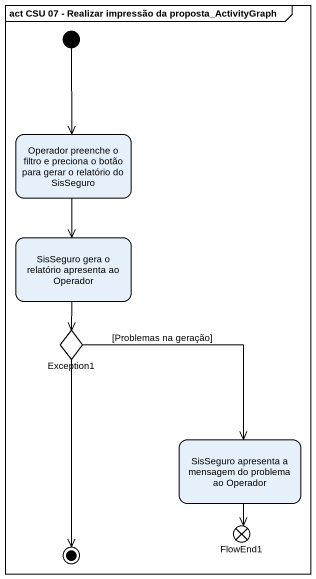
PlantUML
@startuml
mainframe act CSU 07 - Realizar impressão da proposta_ActivityGraph
hide empty description
state "Operador preenche o filtro e preciona o botão para gerar o relatório do SisSeguro" as Operador_preenche_o_filtro
state "SisSeguro gera o relatório apresenta ao Operador" as SisSeguro_gera_o_relatório
state Exception1 <<choice>>
state "SisSeguro apresenta a mensagem do problema ao Operador" as SisSeguro_apresenta_a
state FlowEnd1 <<end>>
[*] --> Operador_preenche_o_filtro
Operador_preenche_o_filtro --> SisSeguro_gera_o_relatório
SisSeguro_gera_o_relatório --> Exception1
Exception1 --> SisSeguro_apresenta_a : [Problemas na geração]
SisSeguro_apresenta_a --> FlowEnd1
Exception1 --> [*]
@enduml
